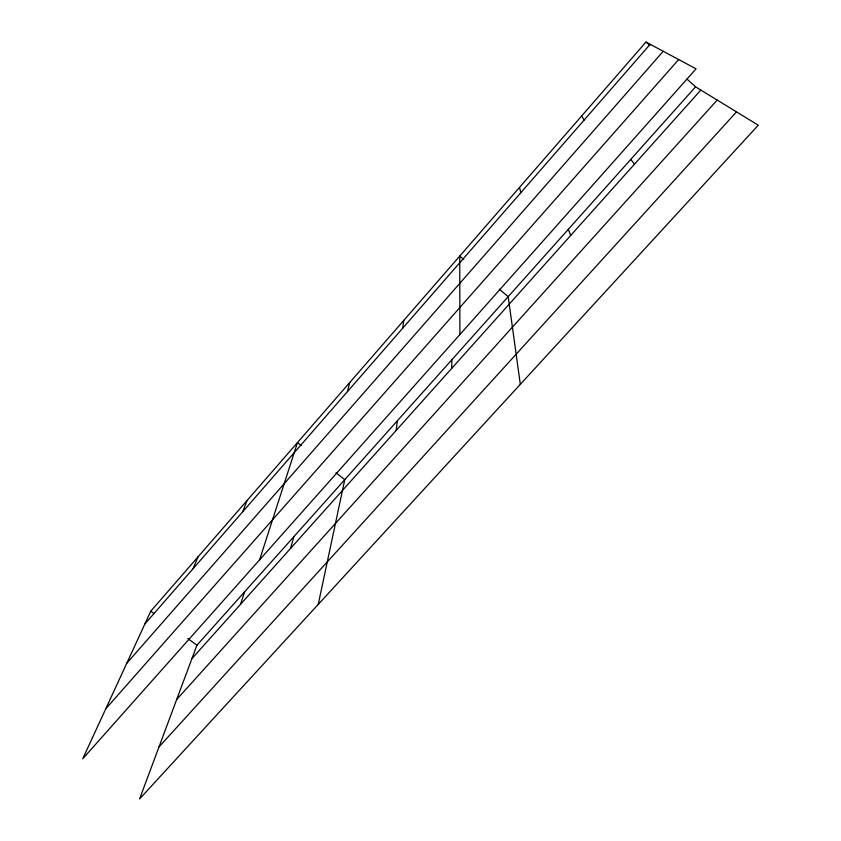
<?xml version="1.0" encoding="UTF-8"?>
<svg xmlns="http://www.w3.org/2000/svg" width="841" height="841" viewBox="0 0 841 841"><rect width="100%" height="100%" fill="white"/><g stroke="black" fill="none" stroke-linecap="round" stroke-linejoin="round"><path stroke-width="1.26" d="M451.691 368.411L451.838 359.769M396.143 430.466L397.394 420.731M402.618 328.305L403.775 320.41M318.234 604.406L344.768 479.664L336.043 472.821M347.47 391.57L349.709 382.539M290.618 548.364L293.866 536.663M259.585 559.854L297.472 442.587L301.393 445.656M240.463 604.395L244.615 591.833M695.56 86.833L196.91 645.247L139.595 798.95L758.277 125.204L695.56 86.833L686.95 79.054M242.744 511.717L246.949 500.647M192.988 568.8L198.077 556.816M150.76 611.197L82.723 758.803L696.085 68.846L645.972 42.05L150.76 611.197L153.819 613.446M144.852 624.022L650.177 44.3M126.749 663.297L663.223 51.28M105.777 708.795L678.676 59.532M191.927 658.629L700.837 90.061M176.652 699.565L717.194 100.058M158.991 746.934L736.516 111.895M187.816 638.54L196.91 645.247M463.759 259.449L459.743 256.084L459.89 334.529M499.249 289.178L508.185 296.663L520.316 384.337M645.972 42.05L649.851 45.551M630.761 159.401L634.524 164.153M581.552 116.09L584.253 119.937M568.348 229.299L570.692 235.459M519.517 187.385L520.821 192.705"/></g></svg>
